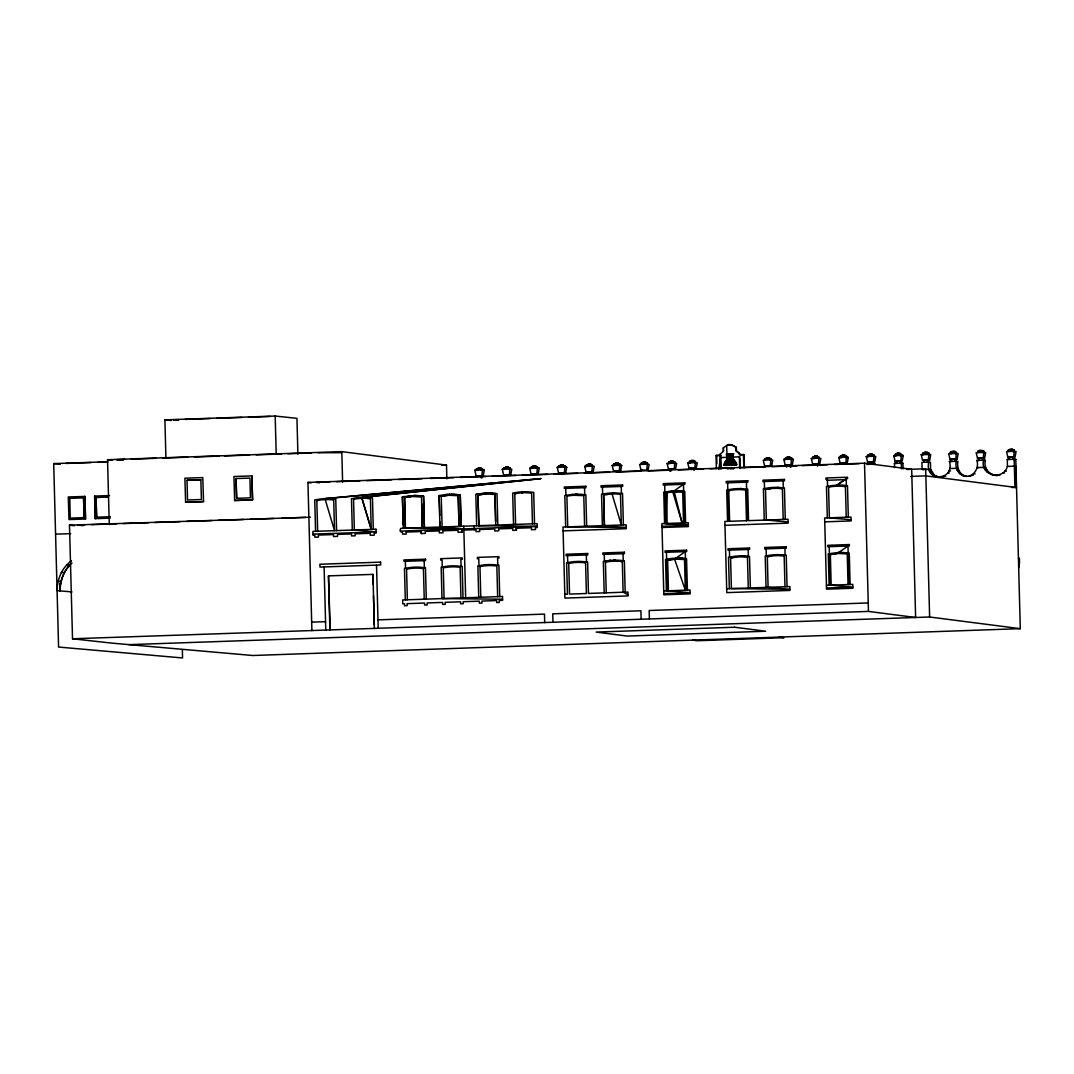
<?xml version="1.0" encoding="UTF-8"?>
<svg xmlns="http://www.w3.org/2000/svg" width="1074" height="1074" viewBox="0 0 1074 1074"><rect width="100%" height="100%" fill="white"/><g stroke="black" fill="none" stroke-linecap="round" stroke-linejoin="round"><path stroke-width="1.5" d="M723.903 465.19C730.951 464.881 742.832 467.485 732.132 458.37C726.574 455.644 719.781 468.439 728.709 464.894L729.514 453.953L733.139 454.799M728.615 465.23L731.944 465.136M727.165 464.961C728.977 461.605 727.675 456.423 729.514 453.953M727.071 465.243L728.628 464.586M718.815 469.432L720.802 455.43L720.117 454.248L720.506 468.734M71.488 560.776C62.024 567.515 57.15 579.181 57.083 590.606L72.012 591.922M71.998 563.018C63.916 569.77 60.117 580.524 59.969 590.861L59.795 584.229M481.89 475.634L482.468 469.929L484.293 470.144L483.26 475.795L476.131 475.836L474.789 470.197L482.468 469.929M509.949 468.962L502.27 469.231L503.612 474.869L509.371 474.668L509.949 468.962L511.774 469.19L510.741 474.842L504.968 474.869M536.839 473.715L537.416 468.009L539.255 468.224L538.208 473.876L531.08 473.916L529.737 468.277L537.416 468.009M564.897 467.042L557.218 467.311L558.561 472.949L564.32 472.748L564.897 467.042L566.723 467.271L565.689 472.922L559.916 472.949M592.378 466.089L591.787 471.795L586.028 471.996L584.699 466.358L594.204 466.304L593.157 471.956L587.397 471.983M619.846 465.123L619.268 470.828L613.509 471.03L612.167 465.391L621.671 465.351L620.638 470.989L614.865 471.03L615.711 471.124M646.736 469.875L647.327 464.169L649.152 464.384L648.105 470.036L640.99 470.076L639.648 464.438L647.327 464.169M674.217 468.908L674.794 463.203L676.62 463.418L675.586 469.07L668.458 469.11L667.115 463.471L674.794 463.203M695.402 462.478L694.824 468.183L689.065 468.385L687.722 462.746L697.227 462.706L696.194 468.358L690.421 468.385M770.327 465.552L770.904 459.847L772.73 460.061L771.696 465.713L764.567 465.754L763.225 460.115L770.904 459.847M791.511 459.122L783.832 459.39L785.175 465.029L790.934 464.827L791.511 459.122L793.337 459.35L792.303 464.988L786.53 465.029L786.584 467.136M818.401 463.874L818.992 458.168L820.818 458.383L819.771 464.035L812.642 464.075L811.3 458.437L818.992 458.168M845.882 462.907L846.46 457.202L848.285 457.417L847.252 463.069L840.123 463.109L838.781 457.47L846.46 457.202M873.35 461.954L873.941 456.249L875.766 456.463L874.719 462.115L867.591 462.156L866.262 456.517L873.941 456.249M901.408 455.282L900.831 460.988L895.072 461.189L893.729 455.551L903.234 455.497L902.2 461.149L896.428 461.189L896.495 463.297L897.34 463.404L897.273 461.283L896.428 461.189M928.889 454.315L928.298 460.034L922.553 460.236L921.21 454.584L930.715 454.544L929.668 460.196L923.909 460.222L923.962 462.344M956.357 453.362L955.779 459.068L950.02 459.269L948.678 453.631L958.183 453.577L957.149 459.229L951.389 459.256L951.443 461.377L952.289 461.484M983.26 458.101L983.838 452.396L985.664 452.624L984.63 458.276L977.501 458.303L976.159 452.664L983.838 452.396M1013.668 457.041L1014.245 451.335L1016.085 451.563L1015.037 457.215L1007.909 457.242L1006.566 451.604L1014.245 451.335M725.823 465.015C728.199 461.739 727.111 456.544 729.004 453.98M725.756 465.257L727.125 464.612M724.789 465.082C730.105 459.43 723.406 454.584 730.844 456.49C736.133 456.061 729.864 454.396 727.407 455.416M724.735 465.257L727.085 460.679L733.797 460.451L732.723 460.545M732.226 455.376C733.018 459.39 732.669 458.262 731.515 453.913M724.131 465.136L727.474 458.517M727.863 455.497L726.964 454.96L732.736 454.772L732.535 458.437L735.113 462.236L725.406 462.505L726.803 462.558L726.158 463.592M732.495 456.557L732.723 455.349M736.751 464.841L732.817 458.41L733.045 454.772M732.777 456.531L733.153 455.295M923.734 469.607L922.11 469.405L921.922 462.344L928.782 462.115C923.922 482.36 955.377 481.152 949.389 461.39L957.887 461.35C956.679 467.552 959.458 475.07 966.251 476.319C958.72 476.144 954.679 467.928 956.263 461.149M725.823 464.626C721.983 465.821 726.373 460.384 727.648 460.679M477.984 468.761L478.762 468.009L481.018 468.022L481.031 468.747L478.762 468.009M478.548 468.385L479.353 468.076M505.438 467.069L505.465 467.808L506.243 467.042L508.485 467.056L508.512 467.794M506.029 467.418L506.821 467.109M532.919 466.116L533.523 466.922L532.919 466.116L535.966 466.103L535.98 466.828L535.966 466.103M534.302 466.156L533.496 466.183M560.386 465.149L560.99 465.955L560.386 465.149L563.434 465.136L563.461 465.874L563.434 465.136M561.769 465.19L560.977 465.217M590.915 464.169L590.928 464.908L590.915 464.169L588.659 464.169L587.881 464.921M589.25 464.237L587.867 464.196M615.926 463.579L617.201 463.619L615.348 463.23L615.362 463.968L615.348 463.23M616.718 463.27L615.926 463.297M642.816 462.276L643.42 463.069L642.816 462.276L645.863 462.25L645.877 462.988L645.863 462.25M670.297 461.31L670.901 462.115L670.297 461.31L673.331 461.296L673.358 462.035L673.331 461.296M671.68 461.35L670.874 461.377M690.918 461.323L691.696 460.558L693.938 460.571L693.965 461.31L693.938 460.571M692.287 460.639L690.904 460.585M766.393 457.954L766.997 458.759L766.393 457.954L767.776 457.994M787.591 457.578L790.048 457.215L790.075 457.954L787 457.229L787.027 457.967L791.605 457.94L791.632 459.35L790.464 459.216L790.424 457.806L785.497 457.967L785.537 459.39M788.383 457.269L787 457.229M814.495 457L814.481 456.275L817.529 456.249L817.542 456.987L817.529 456.249M815.059 456.611L815.864 456.316M841.949 455.309L842.566 456.114L841.949 455.309L844.996 455.295L845.023 456.034L844.996 455.295M843.332 455.349L842.54 455.376M869.43 454.356L870.034 455.148L869.43 454.356L872.477 454.329L872.491 455.067L872.477 454.329M870.813 454.396L870.021 454.423M899.945 453.376L899.972 454.114L899.945 453.376L896.911 453.389L897.515 454.195M896.911 453.389L898.28 453.429M927.426 452.409L927.439 453.147L927.426 452.409L924.378 452.423L924.983 453.228L924.378 452.423M925.761 452.476L924.969 452.503M952.463 452.275L951.859 451.469L954.893 451.456L954.92 452.181L954.893 451.456M979.918 450.852L981.193 450.905L979.327 450.503L979.354 451.241L979.327 450.503M980.71 450.556L979.918 450.583M1012.057 449.456L1009.761 450.181L1009.748 449.442L1012.795 449.429L1012.809 450.167L1012.795 449.429M964.613 476.118C973.245 477.93 979.542 468.251 976.87 460.424L983.73 460.196C979.22 475.514 1003.666 481.112 1007.318 466.425L1014.366 466.183M744.443 467.646L744.094 454.624L739.973 454.758L739.946 453.658L736.455 450.879L736.375 447.415L732.065 444.945L728.118 444.69L723.352 447.764L723.446 451.228L720.117 454.248M1018.676 567.985L1019.508 562.467L1019.401 558.225L1018.421 558.104M728.575 453.993L727.393 454.906L727.326 456.651M727.742 458.571L727.085 454.933L728.239 454.02M727.085 454.933L728.024 454.034L726.964 454.96L727.85 455M508.485 467.056L506.243 467.042M533.711 466.089L535.376 466.022M561.192 465.123L562.857 465.069M588.659 464.169L590.324 464.102M617.805 463.149L618.409 463.955L618.382 463.216L616.14 463.203M618.382 463.216L617.067 463.176M643.407 462.344L645.273 462.182M671.089 461.283L672.754 461.229M691.696 460.558L693.361 460.504M767.198 457.927L769.44 457.94L769.467 458.665L768.863 457.86M768.434 458.249L769.44 457.94M816.938 456.182L815.273 456.249M842.754 455.282L844.419 455.228M870.222 454.315L871.887 454.262M897.703 453.362L899.368 453.309M926.835 452.342L925.17 452.396M952.651 451.442L954.316 451.389M981.784 450.422L982.401 451.228L982.374 450.489L980.132 450.476M1011.48 449.388L1012.205 449.362M768.259 458.343L769.011 458.316M684.5 522.85L683.467 484.334L672.78 491.879L665.826 492.845L666.659 523.468L667.236 492.563L665.84 492.845M663.799 593.627L690.126 592.727L668.444 590.767L667.639 560.145L676.043 559.111L684.514 559.554L685.333 590.19L674.579 559.178L685.266 551.633L686.286 590.15M406.898 497.168L408.429 496.94L404.468 497.571L405.287 528.207L463.807 528.905L442.126 526.958L441.199 496.309L441.924 496.148A51.109 49.834 -82.6 0 1 448.046 495.342L451.322 494.268L449.603 495.275C450.825 492.791 442.072 495.57 446.435 494.496M826.51 588.015L852.837 587.102L831.155 585.155L830.336 554.52L837.21 553.566L847.977 546.022L849.01 584.538M443.602 495.893C439.991 495.987 448.892 496.013 449.738 494.295M514.755 493.785L515.507 493.637A51.109 49.834 -82.6 0 1 521.696 492.832L524.73 491.744A52.102 50.8 -82.6 0 1 532.664 492.348L533.697 492.308L534.53 523.763M832.592 554.09L830.35 554.52L831.075 554.372A51.109 49.834 -82.7 0 1 835.679 553.687L838.727 552.506L849.266 553.043L850.111 584.498M521.628 492.832L523.159 491.771A52.102 50.8 -82.6 0 0 513.788 492.993L512.687 493.033L513.52 524.488M313.004 534.114L376.034 531.939L354.353 529.992L353.547 499.356L354.286 499.195A51.109 49.834 -82.6 0 1 360.448 498.39L363.509 497.302L540.866 478.615L325.221 498.604A52.102 50.8 -82.7 0 0 315.85 499.826L314.749 499.866L315.581 531.321M623.39 524.944L622.544 493.476L621.443 493.516A52.102 50.8 -82.6 0 0 613.603 492.912L612.046 493.933L605.87 494.537M317.649 531.254L316.817 500.618L317.568 500.471A51.109 49.834 -82.7 0 1 323.704 499.665L326.791 498.564L540.866 478.615L361.925 497.329A52.102 50.8 -82.7 0 0 352.567 498.551L351.466 498.591L352.299 530.059M371.242 529.401L361.965 498.323A51.109 49.834 -82.6 0 1 369.698 498.672L370.423 498.766L371.242 529.401L361.951 498.323L363.509 497.302A52.102 50.8 -82.7 0 1 371.349 497.906L372.463 497.866L373.309 529.334M413.06 496.55L414.43 495.517L422.297 496.121A52.102 50.8 -82.6 0 0 414.43 495.517L411.355 496.618A51.109 49.834 -82.7 0 0 405.207 497.41M521.642 492.832L524.73 491.744M584.605 526.273L583.773 495.638L573.771 495.275L576.859 494.174L572.147 494.416M613.59 492.912L612.046 493.933L621.322 525.011L620.504 494.376L619.765 494.268A51.109 49.834 -82.7 0 0 612.046 493.933L613.59 492.912A52.022 50.733 -82.6 0 0 602.648 494.161L601.534 494.201L602.38 525.669M669.612 492.187L675.801 490.791L684.756 491.355L685.601 522.81M606.233 592.821L605.427 562.199L606.152 562.038A51.109 49.834 -82.7 0 1 612.301 561.232L615.389 560.145L609.106 560.561L610.676 560.373A52.102 50.8 -82.6 0 0 604.447 561.393L603.333 561.433L604.179 592.902M848.165 553.07A52.102 50.8 -82.7 0 0 840.324 552.466L837.223 553.566M326.791 498.564L325.234 498.604L325.234 499.585A51.109 49.834 -82.7 0 1 332.9 499.92L333.705 500.041L334.524 530.677L325.247 499.585L326.791 498.564A52.102 50.8 -82.7 0 1 334.618 499.168L335.759 499.142L336.592 530.596M361.951 498.323L363.509 497.302L361.938 497.329M575.315 495.195L576.886 495.168L575.302 495.195L576.859 494.174M677.063 525.817L682.097 522.931L674.257 491.798L675.801 490.791L674.23 490.818L663.759 492.08L664.591 523.548L688.313 525.414L661.987 526.327M840.298 552.466L838.754 553.486L838.727 552.506L828.269 553.768L829.101 585.223M736.375 447.415L730.79 444.609L727.514 444.998M608.945 494.134L603.628 494.966L604.434 525.589L626.223 527.535L567.716 526.864L566.884 496.228L567.649 496.067A51.109 49.834 -82.6 0 1 573.892 495.262M667.639 560.145L670.565 559.608M748.283 588.015L747.464 557.379L746.725 557.285A51.136 49.86 -82.6 0 0 737.462 557.003L730.575 557.97L731.394 588.592L789.9 589.277L768.098 587.33L767.306 556.694L774.179 555.741A51.136 49.86 -82.7 0 1 783.429 556.01L784.181 556.117L784.987 586.753M604.447 561.393L605.978 561.071L604.434 561.393L604.246 554.332M442.085 496.175L441.199 496.309M478.467 493.906L476.923 494.241L486.455 493.033L478.615 493.933M477.903 495.033L478.883 525.683L477.903 495.033L484.777 494.08A51.109 49.847 -82.7 0 0 478.628 494.886M565.662 526.931L564.817 495.463L572.16 494.416M604.367 494.805L603.615 494.966L604.447 525.589M783.201 519.454L782.382 488.818L781.644 488.71A51.109 49.834 -82.6 0 0 772.381 488.442L765.494 489.395L766.312 520.031L788.101 521.977M767.292 556.694L771.092 556.05M766.232 489.247L767.762 488.965M731.313 557.809L732.844 557.54M670.364 559.635L671.425 559.487M414.443 495.517L402.388 496.806L403.354 528.287M445.025 494.684L439.105 495.544L439.951 527.012M668.082 492.416L670.538 492.08M671.733 559.447L673.801 559.245M729.595 468.251L726.883 468.586L733.958 468.586L729.595 468.251L731.233 468.452M409.879 495.772L408.308 495.96M408.268 496.913L411.355 496.618M769.279 488.751L770.837 488.576M734.361 557.312L735.918 557.138M671.344 491.999L672.848 491.879M724.238 464.505L736.616 464.223L734.831 465.015M671.075 491.019L672.66 490.899M674.579 559.178L675.895 559.111M448.059 495.342L449.764 495.289L449.576 494.282M484.777 494.08L486.482 494.027L486.28 493.02L495.718 493.584A52.102 50.8 -82.7 0 0 487.864 492.979M835.424 486.24L836.955 486.16A51.109 49.847 -82.7 0 1 844.634 486.509M674.096 491.811L672.78 491.879L682.097 522.931M165.92 457.954L164.899 419.853L275.186 416.041L296.948 418.336L297.901 454.154M178.593 419.639L173.612 419.8L178.553 420.323M185.252 419.397L210.209 418.538M216.867 418.31L241.825 417.45M248.483 417.222L270.111 416.47M109.28 524.582L107.548 459.712L341.8 451.63L446.502 465.096L446.865 478.856M124.759 459.377L116.529 459.659L123.148 460.236M131.35 459.148L156.039 458.303M162.63 458.074L187.641 457.202M194.327 456.974L219.391 456.114M224.399 455.94L249.463 455.067M256.149 454.839L281.227 453.98M287.913 453.752L311.353 452.933M318.052 452.704L341.438 452.704M182.352 649.649L182.567 657.959L58.587 647.058L53.7 463.606L107.333 461.753M66.024 463.431L91.169 462.558M97.882 462.33L107.937 461.981M733.797 453.872L726.266 454.034L727.004 457.336L720.855 457.551M716.371 468.519L716.022 455.497L720.144 455.349M735.717 447.334L735.811 450.798L739.288 453.577L739.315 454.678L744.094 454.624M441.481 465.27L446.502 465.096M716.022 455.497L720.802 455.43M733.139 453.792L733.22 457.014L740.026 456.88M234.669 500.511L233.944 476.507L251.934 475.903L252.578 499.893L234.575 500.497L252.578 499.893L251.84 475.889M477.662 470.331L476.494 470.184L476.453 468.774L482.562 468.747L482.602 470.157L481.421 470.009L481.394 468.6M503.974 469.231L503.934 467.821L508.861 467.646L510.043 467.781L510.069 469.19L508.901 469.056L508.861 467.646M531.402 466.854L532.583 466.989L532.623 468.412L531.442 468.264L531.402 466.854L536.342 466.68L537.51 466.828L537.55 468.237L536.382 468.089L536.342 466.68M558.923 467.311L558.883 465.888L563.81 465.727L564.991 465.861L565.018 467.271L563.85 467.136L563.81 465.727M586.391 466.344L586.35 464.935L591.291 464.76L592.459 464.908L592.499 466.317L591.331 466.17L591.291 464.76M615.04 465.525L613.872 465.378L613.831 463.968L619.94 463.941L619.98 465.351L618.799 465.217L618.758 463.807M641.339 464.424L641.312 463.015L646.239 462.84L647.407 462.988L647.447 464.398L646.279 464.25L646.239 462.84M668.82 463.458L668.78 462.048L673.72 461.874L674.888 462.021L674.928 463.431L673.747 463.297L673.72 461.874M689.387 461.337L690.555 461.471L690.595 462.881L689.427 462.746L689.387 461.337L694.314 461.162L695.496 461.296L695.536 462.706L694.354 462.572L694.314 461.162M764.93 460.102L764.889 458.692L769.816 458.517L770.998 458.665L771.025 460.075L769.857 459.927L769.816 458.517M813.005 458.423L812.964 457.014L817.905 456.839L819.073 456.987L819.113 458.397L817.945 458.249L817.905 456.839M840.445 456.047L841.613 456.195L841.654 457.605L840.486 457.457L840.445 456.047L845.372 455.873L846.554 456.02L846.594 457.43L845.413 457.296L845.372 455.873M867.953 456.504L867.913 455.094L872.853 454.92L874.021 455.054L874.061 456.477L872.894 456.329L872.853 454.92M896.602 455.685L895.434 455.537L895.394 454.127L901.502 454.101L901.542 455.51L900.361 455.376L900.321 453.953M922.902 454.584L922.875 453.174L927.802 453L928.97 453.134L929.01 454.557L927.842 454.409L927.802 453M951.551 453.765L950.383 453.617L950.342 452.208L956.451 452.181L956.491 453.59L955.31 453.443L955.283 452.033M977.864 452.664L977.823 451.255L982.75 451.08L983.932 451.214L983.959 452.624L982.791 452.49L982.75 451.08M1008.271 451.604L1008.231 450.181L1013.171 450.019L1014.339 450.154L1014.38 451.563L1013.212 451.429L1013.171 450.019M503.934 467.821L510.043 467.781M564.991 465.861L558.883 465.888M619.94 463.941L613.831 463.968M647.407 462.988L641.312 463.015M674.888 462.021L668.78 462.048M770.998 458.665L764.889 458.692M841.613 456.195L846.554 456.02M874.021 455.054L867.913 455.094M928.97 453.134L922.875 453.174M983.932 451.214L977.823 451.255M1014.339 450.154L1008.231 450.181M187.104 480.253L200.865 479.783L201.402 499.544L187.534 500.001L187.01 480.253L200.865 479.783M236.065 478.548L249.933 478.091L250.457 497.853L236.589 498.309L236.065 478.548L236.683 498.323M481.233 470.251L484.293 470.144M536.181 468.331L539.255 468.224M563.649 467.378L566.723 467.271M618.597 465.458L621.671 465.351M790.263 459.457L793.337 459.35M845.211 457.524L848.285 457.417M900.16 455.604L903.234 455.497M481.957 477.917L481.904 475.809L477.5 475.822L478.346 475.93M532.449 473.903L536.852 473.889M669.881 471.218L669.827 469.11L672.19 469.016M767.964 465.807L770.327 465.727L769.481 465.619M814.011 464.062L818.415 464.035M841.479 463.109L845.882 463.082M872.518 462.021L872.571 464.129L873.417 464.237L873.363 462.115L872.518 462.021L868.96 462.142L869.014 464.263M983.314 460.397L983.26 458.276L982.415 458.182L978.857 458.303L978.911 460.424M1010.178 459.457L1009.332 459.35L1009.278 457.242L1013.681 457.215L1013.735 459.336L1012.889 459.229L1012.836 457.108M311.903 630.626L307.943 482.414L864.516 463.203L911.678 469.271L915.625 617.483L868.463 611.415L72.522 638.775L69.488 525.159L310.426 517.212M329.785 481.917L316.387 482.374L319.649 482.79M336.484 481.676L359.938 480.87M366.65 480.642L391.768 479.769M398.481 479.541L421.934 478.736M430.312 478.44L453.765 477.635M460.464 477.406L485.596 476.534M492.295 476.306L515.748 475.487M522.447 475.258L547.579 474.399M554.278 474.158L577.731 473.352M584.431 473.124L609.562 472.251M616.261 472.023L641.393 471.15M648.092 470.922L671.545 470.117M678.244 469.888L703.376 469.016M710.075 468.788L733.529 467.982M740.228 467.74L765.359 466.881M772.058 466.653L797.19 465.78M802.211 465.606L827.342 464.733M834.042 464.505L859.173 463.646M894.548 467.539L894.441 463.31L902.939 463.27L903.1 468.908M1007.466 466.425L1007.278 459.363L1015.789 459.323L1020.3 628.666L252.766 655.502L112.448 643.178L72.522 638.775M872.719 464.317L875.471 464.223L866.96 464.277L868.597 464.465M900.2 463.364L902.939 463.27M982.616 460.478L985.368 460.384C983.301 468.076 989.637 475.903 997.477 475.5L995.84 475.299M1013.037 459.417L1015.789 459.323M84.913 496.43L68.28 496.98L68.978 519.574L85.517 519.011L84.913 496.43L85.517 519.011M94.7 496.081L95.304 518.661L94.606 496.081L109.575 495.57M69.689 498.336L83.571 497.88L84.108 517.641L70.226 518.111L69.783 498.349M96.016 497.437L96.633 517.212L96.016 497.437L108.273 497.007M906.644 469.445L925.667 468.788L929.628 617L1020.3 628.666M96.11 497.45L108.353 497.034M922.11 469.405L930.608 469.365L934.474 475.326L938.77 477.286L937.132 477.084M949.577 468.452L958.075 468.398M910.806 476.4L925.855 475.876L1016.541 487.542M185.52 502.189L203.523 501.585L202.798 477.581L184.889 478.198L185.614 502.202L203.523 501.585M826.738 480.293L845.117 479.662M422.297 496.121L423.559 496.107L424.391 527.562L423.559 496.107M459.014 494.859L451.161 494.255A52.102 50.8 -82.7 0 1 459.001 494.859L460.263 494.832L461.108 526.3L460.263 494.832M476.655 525.736L475.822 494.282L477.071 494.255M495.718 493.584L496.98 493.57L497.826 525.038M575.315 494.201A52.102 50.8 -82.6 0 1 584.739 494.778L585.84 494.738L586.673 526.206M785.269 519.373L784.423 487.918L775.455 487.354A52.022 50.733 -82.8 0 0 764.513 488.603L763.413 488.643L764.258 520.098M848.312 517.171L847.48 485.717L836.941 485.179A52.089 50.787 -82.7 0 0 827.571 486.401L826.47 486.441L827.302 517.896M96.539 517.198L110.421 516.728M95.21 518.661L110.179 518.151M1011.587 487.462L1016.071 487.489L1015.977 466.385L1014.339 466.183M55.579 534.167L70.669 533.644M400.803 531.08L537.269 526.367M406.173 532.046L421.29 531.536L421.344 533.523L425.344 533.389L425.264 531.388L439.293 530.905L439.347 532.905L442.971 532.771L442.891 530.784L458.007 530.261L458.061 532.261L462.062 532.113L462.008 530.126L475.983 529.643L476.064 531.63L479.689 531.509L479.595 529.509L494.725 528.999L494.778 530.986L498.766 530.851L498.685 528.851L512.728 528.381L512.781 530.368L516.393 530.247L516.339 528.247L531.429 527.737L531.482 529.724L535.483 529.576L535.402 527.589L537.295 527.522L537.161 523.669L400.696 528.381C398.36 533.55 403.475 530.61 402.643 534.167L406.254 534.047L406.214 532.046M563.112 530.878L626.263 528.69L626.155 524.837L563.004 527.025L564.911 598.111L628.048 595.922L627.954 592.069L588.471 593.439L587.626 561.971L586.525 562.011A52.102 50.8 -82.6 0 0 567.73 562.655L566.602 562.695L567.448 594.164L564.803 594.258M662.04 527.482L688.367 526.582L688.246 522.729L661.92 523.629L663.826 594.781L690.152 593.882L690.058 590.029L663.732 590.928M724.99 525.307L788.141 523.132L788.034 519.279L748.551 520.648L747.719 489.18L746.605 489.22A52.102 50.8 -82.7 0 0 740.335 488.63L738.751 488.616A52.022 50.733 -82.6 0 0 727.81 489.865L726.709 489.905L727.541 521.373L724.883 521.454L726.789 592.62L789.927 590.432L789.833 586.579L726.682 588.767M824.751 521.843L851.078 520.93L850.97 517.077L824.644 517.99L826.55 589.17L852.877 588.257L852.769 584.404L826.443 585.317M426.297 599.131L425.465 567.663L424.364 567.703A52.102 50.8 -82.8 0 0 405.556 568.347L404.455 568.388L405.301 599.856M463.015 597.856L462.182 566.401L461.068 566.441A52.102 50.8 -82.6 0 0 442.273 567.085L441.172 567.126L441.991 598.58L502.565 599.198M499.732 596.594L498.886 565.125L497.786 565.166A52.102 50.8 -82.7 0 0 478.977 565.81L477.876 565.85L478.722 597.319M666.39 590.848L665.544 559.379L666.645 559.339A52.102 50.814 -82.6 0 1 676.016 558.118L680.741 558.185A52.102 50.814 -82.6 0 1 685.574 558.708L686.554 558.655L687.4 590.123M750.35 587.948L749.504 556.48L740.536 555.916A52.022 50.733 -82.6 0 0 729.608 557.164L728.494 557.205L729.34 588.673M785.107 555.258L777.254 554.654A52.022 50.733 -82.7 0 0 766.312 555.902L765.212 555.943L766.057 587.397M329.906 629.995L328.469 575.879L372.947 574.389L373.202 584.229M311.675 622.155L325.556 621.671M377.981 619.859L544.478 614.113L544.706 622.584M868.235 602.944L649.179 610.502L649.408 618.973M128.987 644.628L929.628 617M84.833 524.891L78.147 525.119L83.128 525.669M91.518 524.662L116.583 523.817M123.268 523.588L148.333 522.729M155.018 522.501L180.083 521.655M186.769 521.427L211.833 520.568M218.519 520.34L243.583 519.494M250.269 519.266L273.655 518.46M282.019 518.178L305.405 517.386M728.709 464.894L736.549 464.8L732.83 458.383M683.534 522.89L682.715 492.254L674.257 491.798L674.217 490.818L674.244 491.811L677.197 491.798M486.455 493.033L486.307 494L494.939 494.47L495.664 521.883M412.899 496.537L421.518 497.007L422.297 527.629M613.845 561.152L616.932 561.152M678.124 559.084L678.996 559.098M478.829 525.683L537.228 526.367M838.526 485.139L840.083 485.166M777.267 554.64L778.825 554.667M740.55 555.916L742.121 555.929M725.245 463.592C724.225 463.27 736.469 462.934 735.274 463.324L735.865 464.948M679.171 558.104L685.44 558.695M777.052 487.368L783.322 487.945L783.134 480.897M677.385 490.805L682.084 491.167M841.667 485.233L846.366 485.757M780.409 554.734L781.979 554.855M743.705 556.01L745.262 556.131M680.755 558.185L682.312 558.305M107.548 459.712L112.515 460.155M53.7 463.606L60.319 464.183M66.722 564.763L69.609 565.018M61.325 572.415L64.212 572.67M58.036 581.235L60.923 581.49M851.051 519.776L829.356 517.829L828.551 487.193L829.289 487.046A51.109 49.847 -82.7 0 1 835.465 486.24M666.632 523.468L688.313 525.414M164.899 419.853L171.115 420.511M69.488 525.159L74.482 525.71M449.764 495.289L458.222 495.745L459.041 526.367L458.222 495.745M1009.748 449.442L1011.131 449.482M1010.325 449.791L1011.601 449.831M1009.278 457.242L1010.124 457.336M1007.909 457.242L1009.278 457.417M952.437 451.818L953.712 451.859M950.342 452.208L951.524 452.355M1007.278 459.363L1008.916 459.565M977.501 458.303L978.87 458.477M983.73 460.196L985.368 460.384M976.87 460.424L978.495 460.625M921.21 454.584L923.036 454.812M957.149 459.229L954.947 459.135L955.001 461.256M951.389 459.256L952.235 459.363M950.02 459.269L951.389 459.43M895.394 454.127L896.562 454.275M949.389 461.39L951.027 461.592M893.729 455.551L895.555 455.765M929.668 460.196L927.466 460.102L927.52 462.209L928.366 462.317L928.312 460.196M985.556 467.445L977.058 467.485L978.683 467.687M923.909 460.222L924.754 460.33M922.553 460.236L923.922 460.397M870.021 454.691L871.283 454.745M1004.808 470.949L1006.445 471.137M928.782 462.115L930.42 462.303L930.688 472.614M985.073 469.553L986.711 469.754M1002.941 472.721L1004.579 472.922M866.262 456.517L868.087 456.732M986.67 471.58L988.308 471.781M895.072 461.189L896.441 461.35M842.54 455.658L843.815 455.698M988.63 473.218L990.268 473.419M998.364 474.95L1000.001 475.151M990.872 474.426L992.51 474.614M957.283 470.479L958.921 470.681M894.441 463.31L896.078 463.512M993.316 475.124L994.954 475.326M838.781 457.47L840.606 457.685M948.866 470.774L950.503 470.976M973.514 473.701L975.138 473.903M728.776 444.502L732.065 444.945M958.599 472.506L960.237 472.694M867.591 462.156L869.806 462.25M726.95 445.401L726.467 445.898M971.54 475.07L973.178 475.272M814.481 456.275L815.649 456.692M815.757 456.598L817.099 456.638M960.317 474.171L961.955 474.359M947.657 472.882L949.295 473.084M726.722 446.542L727.004 457.336M812.964 457.014L814.146 457.148L814.186 458.571M969.325 475.957L970.963 476.158M929.816 471.446L931.44 471.634M962.358 475.393L963.996 475.594M723.352 447.764L723.446 451.228M811.3 458.437L813.139 458.652M931.118 473.459L932.756 473.661M840.123 463.109L842.325 463.203M788.732 457.175L790.048 457.215M944.059 476.037L945.697 476.225M789.618 457.591L787.806 457.202M790.424 457.806L791.605 457.94M932.836 475.124L934.474 475.326M785.497 457.967L786.665 458.115M941.844 476.923L943.482 477.111L939.495 477.272M934.877 476.359L936.515 476.547M783.832 459.39L785.658 459.618M812.642 464.075L814.857 464.169M790.934 464.827L792.303 464.988M785.175 465.029L786.544 465.19M691.481 460.934L692.757 460.988M687.722 462.746L689.548 462.975M670.874 461.659L672.149 461.699M667.115 463.471L668.941 463.686M643.407 462.612L644.682 462.666M689.065 468.385L691.267 468.492M669.827 469.11L670.673 469.204L670.726 471.325M668.458 469.11L669.827 469.271M612.167 465.391L613.992 465.619M640.99 470.076L642.359 470.237M586.35 464.935L587.532 465.069M584.699 466.358L586.525 466.572M618.423 470.895L620.638 470.989M560.977 465.498L562.252 465.539M557.218 467.311L559.044 467.539M586.028 471.996L588.243 472.09M533.496 466.465L534.771 466.505M529.737 468.277L531.576 468.492M564.32 472.748L565.689 472.922M563.474 472.815L564.32 472.922M558.561 472.949L559.93 473.124M506.713 467.391L508.056 467.445M502.27 469.231L504.095 469.459M531.08 473.916L533.295 474.01M479.702 467.969L481.018 468.022M477.97 468.036L479.138 468.452M479.246 468.358L480.575 468.398M476.453 468.774L477.635 468.922M474.789 470.197L476.614 470.412M509.371 474.668L510.741 474.842M508.526 474.748L509.371 474.842M503.612 474.869L504.981 475.044M476.131 475.836L477.5 475.997M779.012 637.11L783.913 637.701L697.482 640.722L692.582 640.131M494.939 494.47L495.758 525.105M439.105 495.544L439.79 515.439M307.943 482.414L311.259 482.844M402.388 496.806L403.3 524.985M404.643 497.598L405.448 528.22M516.312 528.247L516.393 530.247M461.968 530.126L462.062 532.113M421.29 531.536L421.317 533.523M83.571 497.88L84.108 517.641M372.947 574.389L374.383 628.518M328.469 575.879L330.215 630.035M844.688 486.509L845.426 486.616L846.245 517.252M616.973 561.152A51.109 49.834 -82.7 0 1 621.591 561.514L622.316 561.608L623.108 592.244L628.022 594.768M746.846 556.292L748.39 556.52L748.216 549.458M621.564 561.501L622.302 561.608M785.121 555.177L786.222 555.218L787.054 586.673M731.085 453.926L733.582 464.787M732.562 458.37L735.918 464.787M730.589 453.926L732.038 464.814M732.132 458.37L734.911 464.774M727.098 455.443L727.434 456.638M730.051 453.94L730.374 464.841M1014.151 459.122L1014.93 487.354M982.415 458.182L982.468 460.29M955.793 459.242L955.847 461.35M901.314 463.069L901.462 468.72M900.844 461.162L900.898 463.283L900.052 463.176L899.985 461.055M864.516 463.203L868.463 611.415M846.379 485.743L846.191 478.695L847.561 478.642L847.52 477.232L825.973 477.984L826 479.393L827.383 479.34L827.571 486.401M848.044 584.578L847.225 553.942L838.767 553.486L838.74 552.506M829.182 546.666L830.202 585.182M817.569 463.941L817.623 466.062M815.059 456.343L815.085 457.081M790.988 467.123L790.934 465.002L790.088 464.894L790.142 467.015M787.591 457.296L787.604 458.034M784.933 548.196L785.121 555.245A52.089 50.8 -82.6 0 0 780.422 554.734M764.326 481.541L764.513 488.603M766.124 548.841L766.312 555.902M746.417 482.159L747.45 520.675L728.642 521.333L727.622 482.817M746.484 520.715L745.665 490.08L744.926 489.972A51.109 49.834 -82.7 0 0 735.636 489.717L734.106 489.838A51.109 49.834 -82.7 0 0 729.528 490.509L728.776 490.67L729.608 521.293M743.436 454.544L743.785 467.566M740.067 458.491L740.335 468.143M739.382 456.799L739.677 468.063M729.407 550.116L729.595 557.164M720.842 457.094L721.151 468.814M716.68 455.577L716.895 463.713M693.979 468.264L694.046 470.372M691.481 460.665L691.508 461.39M664.672 484.978L665.692 523.508M666.457 552.278L667.491 590.807M641.138 619.255L640.909 610.784L552.748 613.831L552.976 622.302M625.175 592.163L624.343 560.709L623.242 560.749L623.054 553.687M621.255 486.455L621.443 493.516M602.46 487.099L602.648 494.161M584.551 487.717L584.739 494.778M586.337 554.949L586.525 562.011M565.743 488.375L565.931 495.423M567.528 555.607L567.73 562.655M532.462 523.843L531.643 493.208L530.905 493.1A51.109 49.834 -82.6 0 0 523.266 492.751M514.768 493.785L515.574 524.421M507.908 466.989L507.921 467.727M505.102 467.955L505.142 469.365M497.786 565.166L497.598 558.118L498.98 558.064L498.94 556.654L477.38 557.393L477.42 558.802L478.789 558.762L478.977 565.81M497.665 596.661L496.846 566.038L496.107 565.931A51.109 49.834 -82.6 0 0 480.709 566.454L479.971 566.616L480.79 597.251M481.058 475.701L481.112 477.823M478.548 468.103L478.574 468.841M474.158 525.857L474.252 529.71M463.767 526.206L465.673 597.775M461.068 566.441L460.88 559.379L462.263 559.326L462.223 557.916L440.662 558.668L440.702 560.078L442.085 560.024L442.273 567.085M460.947 597.936L460.128 567.3L459.39 567.193A51.109 49.847 -82.7 0 0 443.992 567.73L443.253 567.878L444.072 598.513M439.964 522.058L440.098 527.025M424.176 560.641L424.364 567.703M421.679 503.451L422.324 527.643M424.243 599.198L423.424 568.562L422.673 568.468A51.109 49.834 -82.7 0 0 407.274 568.992L406.549 569.153L407.355 599.775M405.368 561.299L405.556 568.347M376.518 565.112L378.209 628.33M373.51 595.708L374.302 625.229M341.8 451.63L342.606 482.078M324.093 566.924L325.784 630.143M275.186 416.041L276.206 454.154M59.969 583.034L60.171 590.888A36.086 35.093 -83.1 0 1 69.783 565.031M325.221 498.604L325.234 499.585M674.23 490.818L674.244 491.811M615.483 560.145A52.102 50.8 -82.6 0 1 623.323 560.762M613.818 560.172L612.314 561.232L613.818 560.172M676.016 558.118L674.512 559.178L676.016 558.118L676.043 559.111L676.016 558.118M846.191 478.695L836.941 485.179L836.955 486.16L836.941 485.179L846.191 478.695M569.448 563.3L568.71 563.461L569.529 594.097L586.404 593.506L585.585 562.883L584.847 562.776A51.109 49.834 -82.7 0 0 569.448 563.3M585.88 486.267L564.333 487.005L564.36 488.415L585.921 487.677L585.88 486.267M622.598 484.992L601.037 485.743L601.078 487.153L622.638 486.415L622.598 484.992M684.809 482.87L663.249 483.622L663.289 485.032L684.85 484.293L684.809 482.87M747.759 480.709L726.199 481.447L726.239 482.857L747.799 482.119L747.759 480.709M784.476 479.434L762.916 480.185L762.956 481.595L784.517 480.843L784.476 479.434M375.967 529.24L312.923 531.415L313.031 535.268L314.789 535.214L314.843 537.201L318.454 537.067L318.401 535.08L333.49 534.557L333.544 536.557L337.545 536.409L337.491 534.422L351.493 533.939L351.547 535.926L355.172 535.805L355.118 533.818L370.208 533.295L370.262 535.282L374.262 535.147L374.208 533.16L376.075 533.093L375.967 529.24M425.519 559.192L403.958 559.93L403.999 561.34L425.546 560.601L425.519 559.192M587.679 553.499L566.119 554.238L566.159 555.647L587.72 554.909L587.679 553.499M624.397 552.224L602.836 552.976L602.863 554.385L624.424 553.647L624.397 552.224M686.608 550.17L665.048 550.922L665.088 552.331L686.648 551.593L686.608 550.17M749.558 548.009L727.997 548.747L728.038 550.157L749.598 549.418L749.558 548.009M786.275 546.733L764.715 547.485L764.742 548.895L786.302 548.143L786.275 546.733M849.319 544.558L827.759 545.31L827.799 546.72L849.359 545.968L849.319 544.558M380.585 562.145L319.891 564.239L319.958 567.072L380.652 564.978L380.585 562.145M502.498 596.5L402.643 599.95L402.737 603.803L404.495 603.736L404.549 605.723L407.167 605.642L407.113 603.642L424.579 603.038L424.633 605.038L427.251 604.944L427.197 602.957L442.582 602.42L442.636 604.407L445.254 604.326L445.2 602.326L460.571 601.802L460.625 603.789L463.23 603.695L463.189 601.708L479.299 601.158L479.353 603.145L481.971 603.051L481.917 601.064L496.631 600.554L496.685 602.541L499.303 602.46L499.249 600.46L502.592 600.353L502.498 596.5M734.643 627.229L596.151 632.076L627.176 636.063L765.655 631.23L734.643 627.229M741.892 488.71L740.322 488.63L741.892 488.71"/></g></svg>
